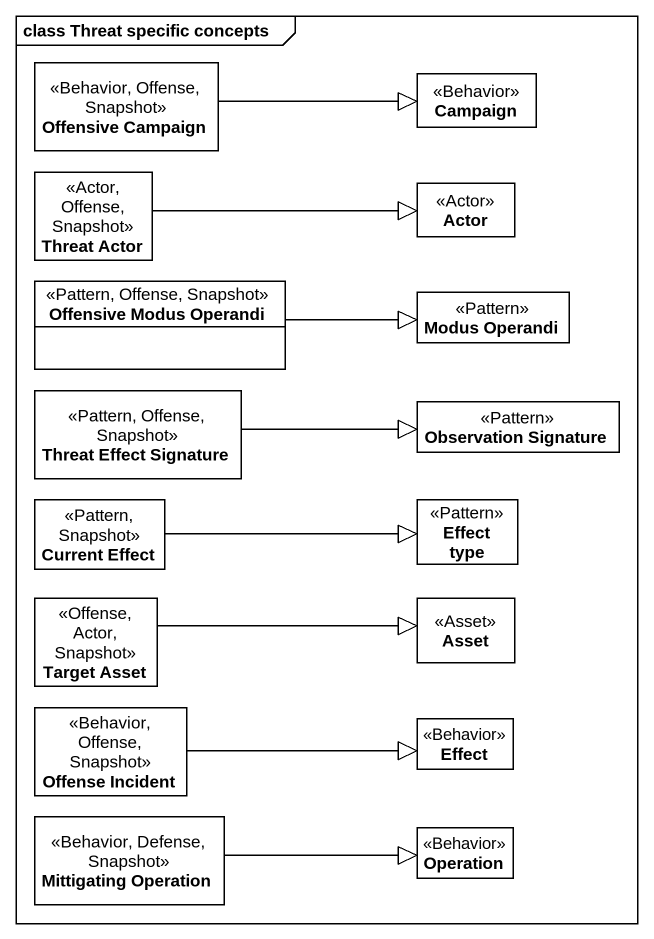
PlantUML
@startuml
mainframe class Threat specific concepts
hide circle
hide empty members
class "Offensive Campaign" as Offensive_Campaign <<Behavior, Offense, Snapshot>>
class Campaign <<Behavior>>
class "Threat Actor" as Threat_Actor <<Actor, Offense, Snapshot>>
class "Actor" as Actor_ <<Actor>>
class "Offensive Modus Operandi" as Offensive_Modus_Operandi <<Pattern, Offense, Snapshot>>
class "Modus Operandi" as Modus_Operandi <<Pattern>>
class "Threat Effect Signature" as Threat_Effect_Signature <<Pattern, Offense, Snapshot>>
class "Observation Signature" as Observation_Signature <<Pattern>>
class "Current Effect" as Current_Effect <<Pattern, Snapshot>>
class "Effect type" as Effect_type <<Pattern>>
class "Target Asset" as Target_Asset <<Offense, Actor, Snapshot>>
class Asset <<Asset>>
class "Offense Incident" as Offense_Incident <<Behavior, Offense, Snapshot>>
class Effect <<Behavior>>
class "Mittigating Operation" as Mittigating_Operation <<Behavior, Defense, Snapshot>>
class Operation <<Behavior>>
Offensive_Campaign -right-|> Campaign
Threat_Actor -right-|> Actor_
Offensive_Modus_Operandi -right-|> Modus_Operandi
Threat_Effect_Signature -right-|> Observation_Signature
Current_Effect -right-|> Effect_type
Target_Asset -right-|> Asset
Offense_Incident -right-|> Effect
Mittigating_Operation -right-|> Operation
@enduml
